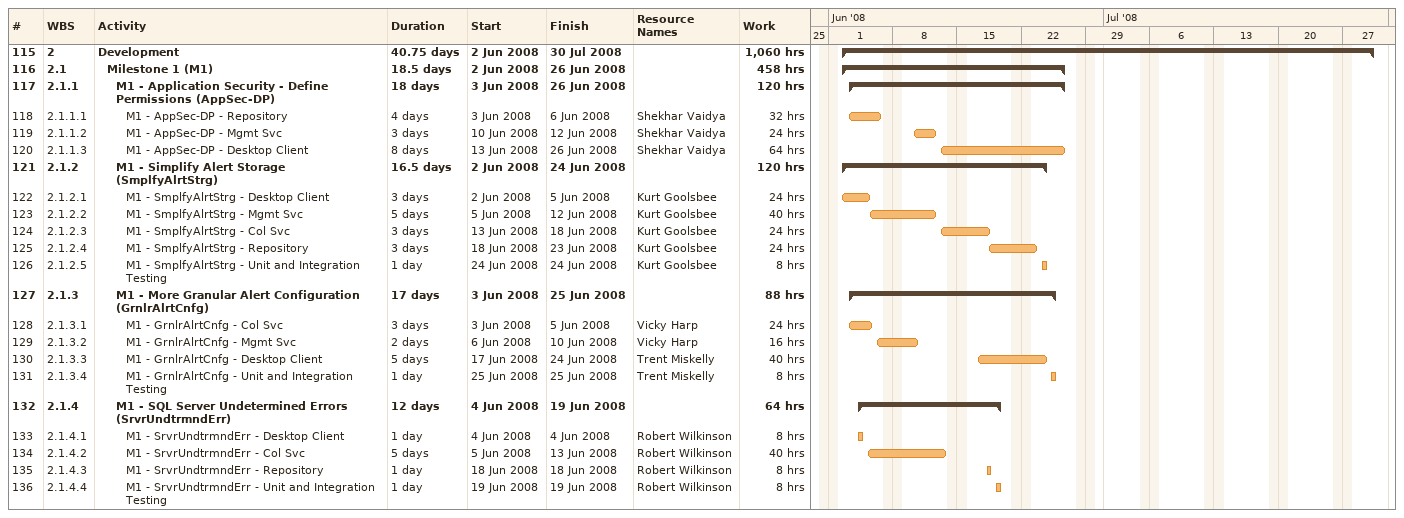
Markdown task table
| ID | WBS | Task | Duration | Start | Finish | Resources | Work (h) |
|---|---|---|---|---|---|---|---|
| 115 | 2 | **Development** | 40.75d | 2008-06-02 | 2008-07-30 |  | 1060 |
| 116 | 2.1 | **Milestone 1 (M1)** | 18.5d | 2008-06-02 | 2008-06-26 |  | 458 |
| 117 | 2.1.1 | **M1 - Application Security - Define Permissions (AppSec-DP)** | 18d | 2008-06-03 | 2008-06-26 |  | 120 |
| 118 | 2.1.1.1 | M1 - AppSec-DP - Repository | 4d | 2008-06-03 | 2008-06-06 | Shekhar Vaidya | 32 |
| 119 | 2.1.1.2 | M1 - AppSec-DP - Mgmt Svc | 3d | 2008-06-10 | 2008-06-12 | Shekhar Vaidya | 24 |
| 120 | 2.1.1.3 | M1 - AppSec-DP - Desktop Client | 8d | 2008-06-13 | 2008-06-26 | Shekhar Vaidya | 64 |
| 121 | 2.1.2 | **M1 - Simplify Alert Storage (SmplfyAlrtStrg)** | 16.5d | 2008-06-02 | 2008-06-24 |  | 120 |
| 122 | 2.1.2.1 | M1 - SmplfyAlrtStrg - Desktop Client | 3d | 2008-06-02 | 2008-06-05 | Kurt Goolsbee | 24 |
| 123 | 2.1.2.2 | M1 - SmplfyAlrtStrg - Mgmt Svc | 5d | 2008-06-05 | 2008-06-12 | Kurt Goolsbee | 40 |
| 124 | 2.1.2.3 | M1 - SmplfyAlrtStrg - Col Svc | 3d | 2008-06-13 | 2008-06-18 | Kurt Goolsbee | 24 |
| 125 | 2.1.2.4 | M1 - SmplfyAlrtStrg - Repository | 3d | 2008-06-18 | 2008-06-23 | Kurt Goolsbee | 24 |
| 126 | 2.1.2.5 | M1 - SmplfyAlrtStrg - Unit and Integration Testing | 1d | 2008-06-24 | 2008-06-24 | Kurt Goolsbee | 8 |
| 127 | 2.1.3 | **M1 - More Granular Alert Configuration (GrnlrAlrtCnfg)** | 17d | 2008-06-03 | 2008-06-25 |  | 88 |
| 128 | 2.1.3.1 | M1 - GrnlrAlrtCnfg - Col Svc | 3d | 2008-06-03 | 2008-06-05 | Vicky Harp | 24 |
| 129 | 2.1.3.2 | M1 - GrnlrAlrtCnfg - Mgmt Svc | 2d | 2008-06-06 | 2008-06-10 | Vicky Harp | 16 |
| 130 | 2.1.3.3 | M1 - GrnlrAlrtCnfg - Desktop Client | 5d | 2008-06-17 | 2008-06-24 | Trent Miskelly | 40 |
| 131 | 2.1.3.4 | M1 - GrnlrAlrtCnfg - Unit and Integration Testing | 1d | 2008-06-25 | 2008-06-25 | Trent Miskelly | 8 |
| 132 | 2.1.4 | **M1 - SQL Server Undetermined Errors (SrvrUndtrmndErr)** | 12d | 2008-06-04 | 2008-06-19 |  | 64 |
| 133 | 2.1.4.1 | M1 - SrvrUndtrmndErr - Desktop Client | 1d | 2008-06-04 | 2008-06-04 | Robert Wilkinson | 8 |
| 134 | 2.1.4.2 | M1 - SrvrUndtrmndErr - Col Svc | 5d | 2008-06-05 | 2008-06-13 | Robert Wilkinson | 40 |
| 135 | 2.1.4.3 | M1 - SrvrUndtrmndErr - Repository | 1d | 2008-06-18 | 2008-06-18 | Robert Wilkinson | 8 |
| 136 | 2.1.4.4 | M1 - SrvrUndtrmndErr - Unit and Integration Testing | 1d | 2008-06-19 | 2008-06-19 | Robert Wilkinson | 8 |
